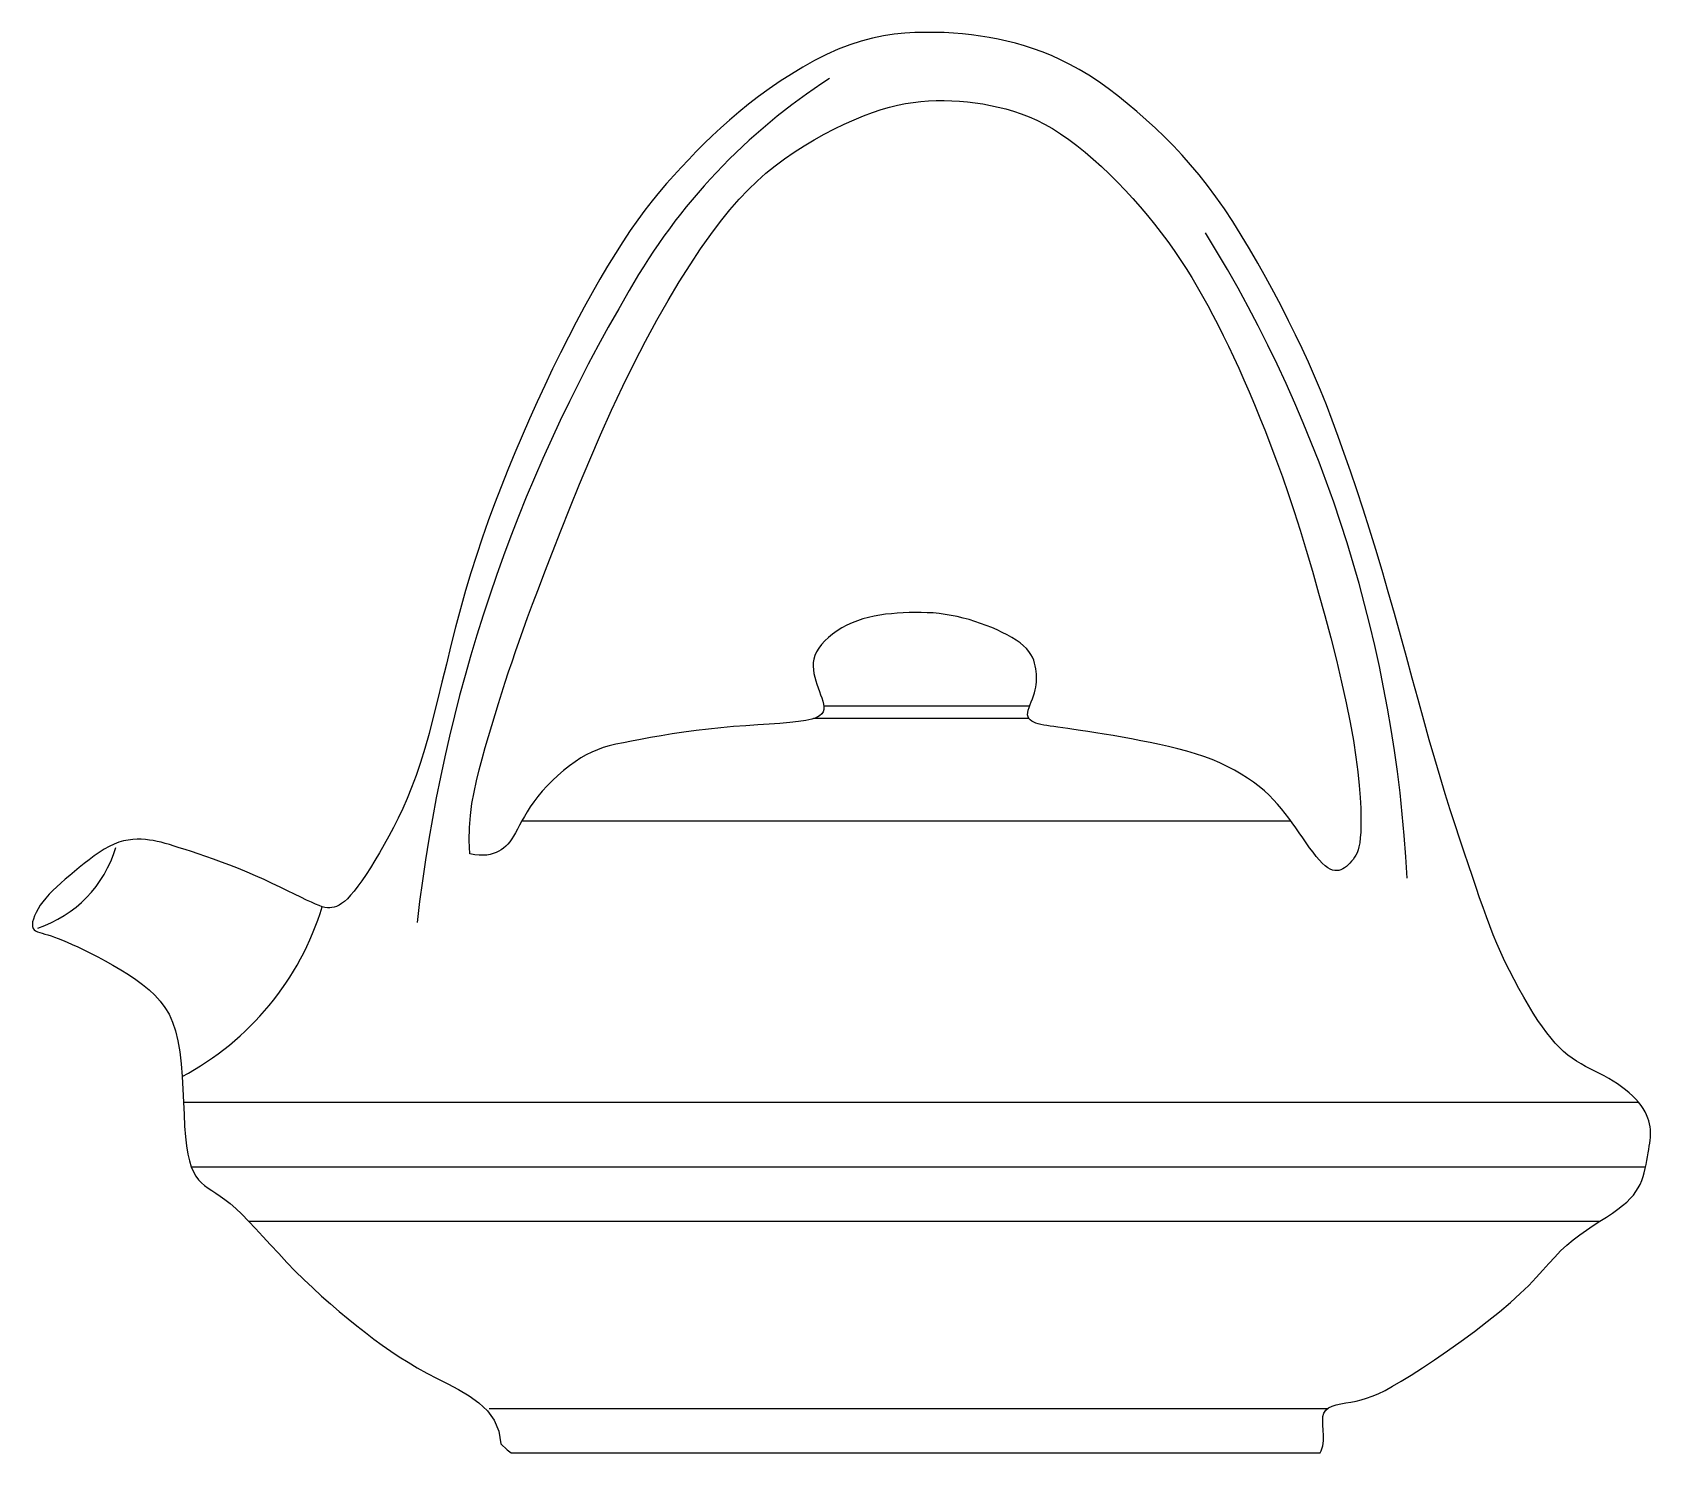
# Model space of a CAD drawing. Extents: x 153 to 357, y 656 to 835.
import ezdxf

# ---------------------------------------------------------------- set-up
doc = ezdxf.new("R2010")
doc.units = 0
doc.header["$LTSCALE"] = 10
doc.header["$MEASUREMENT"] = 0
for name, color, linetype in [('3', 3, 'CONTINUOUS'), ('4', 4, 'CONTINUOUS'), ('7', 7, 'CONTINUOUS')]:
    doc.layers.add(name, color=color, linetype=linetype)

msp = doc.modelspace()

# ---------------------------------------------------------------- linework, layer by layer
at = {"layer": '3'}
for p, q in [((214.44, 735.41), (311.42, 735.41)), ((179.97, 684.93), (350.43, 684.93))]:
    msp.add_line(p, q, dxfattribs=at)
msp.add_lwpolyline([(253.24, 829.06, 0.121812), (227.99, 802.32, 0.105806), (201.22, 722.6)], format="xyb", dxfattribs=at)
msp.add_arc((154.33, 719.22), 172, 2.984, 31.7056, dxfattribs=at)
at = {"layer": '4'}
for p, q in [((278.38, 749.88), (252.53, 749.88)), ((278.38, 748.32), (251.24, 748.32)), ((210.32, 661.28), (316.08, 661.28)), ((213.08, 655.71), (315.12, 655.71))]:
    msp.add_line(p, q, dxfattribs=at)
for points in [[(315.12, 655.71), (315.25, 655.93), (315.46, 656.56), (315.55, 657.22), (315.56, 657.88), (315.52, 658.54), (315.47, 659.16), (315.44, 659.75), (315.46, 660.27), (315.59, 660.71), (315.83, 661.07), (316.18, 661.35), (316.62, 661.57), (317.15, 661.73), (317.73, 661.87), (318.35, 661.98), (319, 662.1), (319.66, 662.22), (320.31, 662.37), (320.98, 662.57), (321.68, 662.82), (322.45, 663.15), (323.3, 663.56), (324.25, 664.08), (325.35, 664.72), (326.6, 665.49), (328.01, 666.4), (329.56, 667.44), (331.2, 668.57), (332.89, 669.76), (334.57, 671), (336.2, 672.24), (337.74, 673.47), (339.13, 674.66), (340.36, 675.77), (341.42, 676.82), (342.36, 677.8), (343.2, 678.72), (343.98, 679.58), (344.72, 680.39), (345.45, 681.16), (346.21, 681.88), (347.01, 682.55), (347.85, 683.2), (348.71, 683.8), (349.57, 684.38), (350.41, 684.92), (351.22, 685.44), (351.97, 685.94), (352.66, 686.42), (353.26, 686.88), (353.78, 687.33), (354.23, 687.78), (354.62, 688.21), (354.95, 688.66), (355.23, 689.1), (355.46, 689.56), (355.67, 690.04), (355.84, 690.53), (355.99, 691.03), (356.12, 691.55), (356.24, 692.06), (356.33, 692.56), (356.42, 693.05), (356.49, 693.53), (356.56, 693.97), (356.63, 694.39), (356.69, 694.77), (356.74, 695.14), (356.77, 695.48), (356.79, 695.82), (356.8, 696.16), (356.78, 696.49), (356.74, 696.83), (356.67, 697.19), (356.58, 697.56), (356.45, 697.93), (356.29, 698.32), (356.09, 698.71), (355.86, 699.11), (355.59, 699.51), (355.27, 699.91), (354.92, 700.31), (354.52, 700.71), (354.09, 701.11), (353.62, 701.5), (353.13, 701.87), (352.61, 702.24), (352.07, 702.59), (351.51, 702.92), (350.94, 703.23), (350.36, 703.53), (349.78, 703.83), (349.19, 704.12), (348.6, 704.43), (348.02, 704.75), (347.45, 705.09), (346.89, 705.46), (346.35, 705.87), (345.82, 706.32), (345.29, 706.82), (344.77, 707.37), (344.24, 707.99), (343.71, 708.67), (343.16, 709.42), (342.59, 710.25), (342, 711.17), (341.4, 712.15), (340.79, 713.19), (340.18, 714.28), (339.58, 715.39), (338.99, 716.53), (338.43, 717.67), (337.9, 718.81), (337.41, 719.93), (336.95, 721.04), (336.51, 722.16), (336.08, 723.31), (335.66, 724.49), (335.23, 725.72), (334.79, 727.02), (334.32, 728.4), (333.82, 729.88), (333.29, 731.45), (332.72, 733.12), (332.14, 734.91), (331.53, 736.81), (330.89, 738.82), (330.24, 740.96), (329.57, 743.23), (328.88, 745.63), (328.18, 748.13), (327.47, 750.73), (326.74, 753.4), (326, 756.11), (325.25, 758.85), (324.48, 761.59), (323.71, 764.32), (322.92, 767.01), (322.13, 769.65), (321.33, 772.23), (320.53, 774.75), (319.73, 777.19), (318.94, 779.54), (318.16, 781.78), (317.4, 783.92), (316.64, 785.95), (315.9, 787.88), (315.15, 789.73), (314.4, 791.52), (313.63, 793.27), (312.84, 795), (312.01, 796.74), (311.14, 798.5), (310.23, 800.3), (309.27, 802.12), (308.28, 803.95), (307.26, 805.77), (306.22, 807.57), (305.17, 809.32), (304.1, 811.01), (303.04, 812.61), (301.98, 814.13), (300.92, 815.55), (299.85, 816.9), (298.78, 818.18), (297.7, 819.4), (296.61, 820.57), (295.49, 821.7), (294.35, 822.79), (293.19, 823.87), (292.01, 824.91), (290.8, 825.92), (289.59, 826.89), (288.38, 827.8), (287.16, 828.67), (285.95, 829.47), (284.74, 830.2), (283.56, 830.85), (282.39, 831.44), (281.23, 831.96), (280.08, 832.42), (278.95, 832.83), (277.82, 833.19), (276.71, 833.51), (275.6, 833.78), (274.49, 834.03), (273.39, 834.24), (272.28, 834.42), (271.16, 834.57), (270.03, 834.69), (268.88, 834.78), (267.71, 834.85), (266.51, 834.88), (265.28, 834.89), (264.01, 834.86), (262.72, 834.78), (261.39, 834.64), (260.04, 834.44), (258.65, 834.16), (257.24, 833.79), (255.8, 833.32), (254.33, 832.75), (252.85, 832.08), (251.36, 831.33), (249.88, 830.51), (248.43, 829.63), (247, 828.71), (245.61, 827.76), (244.28, 826.78), (243.01, 825.81), (241.79, 824.82), (240.64, 823.83), (239.53, 822.84), (238.46, 821.85), (237.44, 820.85), (236.44, 819.86), (235.48, 818.86), (234.53, 817.86), (233.6, 816.85), (232.69, 815.82), (231.78, 814.75), (230.87, 813.63), (229.96, 812.46), (229.05, 811.22), (228.12, 809.9), (227.18, 808.48), (226.23, 806.98), (225.26, 805.4), (224.28, 803.74), (223.29, 802.01), (222.3, 800.21), (221.31, 798.34), (220.31, 796.42), (219.31, 794.44), (218.32, 792.42), (217.33, 790.35), (216.36, 788.26), (215.4, 786.14), (214.46, 784), (213.55, 781.85), (212.67, 779.7), (211.81, 777.56), (210.99, 775.41), (210.2, 773.26), (209.45, 771.09), (208.72, 768.91), (208.02, 766.7), (207.35, 764.46), (206.7, 762.18), (206.09, 759.86), (205.49, 757.53), (204.92, 755.2), (204.36, 752.9), (203.81, 750.66), (203.27, 748.5), (202.73, 746.45), (202.19, 744.54), (201.64, 742.77), (201.09, 741.14), (200.53, 739.64), (199.97, 738.25), (199.41, 736.96), (198.83, 735.74), (198.25, 734.59), (197.67, 733.49), (197.08, 732.42), (196.5, 731.4), (195.91, 730.42), (195.34, 729.5), (194.79, 728.64), (194.25, 727.86), (193.75, 727.16), (193.27, 726.55), (192.83, 726.03), (192.43, 725.6), (192.06, 725.26), (191.71, 724.99), (191.38, 724.78), (191.07, 724.63), (190.78, 724.53), (190.49, 724.47), (190.21, 724.44), (189.92, 724.45), (189.61, 724.5), (189.27, 724.59), (188.87, 724.72), (188.42, 724.9), (187.89, 725.14), (187.28, 725.43), (186.56, 725.77), (185.76, 726.16), (184.89, 726.59), (183.95, 727.05), (182.95, 727.53), (181.92, 728.01), (180.86, 728.49), (179.78, 728.95), (178.7, 729.4), (177.63, 729.82), (176.58, 730.21), (175.55, 730.58), (174.57, 730.93), (173.63, 731.25), (172.76, 731.54), (171.96, 731.8), (171.23, 732.03), (170.58, 732.24), (169.99, 732.42), (169.44, 732.58), (168.93, 732.71), (168.43, 732.83), (167.95, 732.92), (167.46, 733), (166.96, 733.05), (166.44, 733.09), (165.91, 733.1), (165.36, 733.07), (164.8, 733), (164.22, 732.88), (163.63, 732.71), (163.02, 732.48), (162.41, 732.18), (161.78, 731.83), (161.14, 731.43), (160.5, 730.99), (159.87, 730.51), (159.24, 730.03), (158.62, 729.53), (158.01, 729.02), (157.42, 728.53), (156.85, 728.04), (156.3, 727.56), (155.78, 727.09), (155.29, 726.62), (154.84, 726.15), (154.42, 725.68), (154.04, 725.22), (153.71, 724.76), (153.42, 724.3), (153.17, 723.85), (152.98, 723.43), (152.83, 723.03), (152.74, 722.67), (152.71, 722.34), (152.73, 722.07), (152.81, 721.85), (152.94, 721.67), (153.12, 721.53), (153.35, 721.41), (153.63, 721.32), (153.94, 721.23), (154.28, 721.13), (154.66, 721.03), (155.07, 720.9), (155.5, 720.75), (155.98, 720.57), (156.51, 720.36), (157.08, 720.12), (157.72, 719.83), (158.42, 719.51), (159.19, 719.13), (160.04, 718.71), (160.95, 718.25), (161.9, 717.74), (162.87, 717.2), (163.85, 716.63), (164.81, 716.03), (165.74, 715.4), (166.61, 714.77), (167.42, 714.11), (168.16, 713.43), (168.83, 712.69), (169.42, 711.89), (169.95, 711.01), (170.4, 710.02), (170.77, 708.91), (171.07, 707.66), (171.3, 706.27), (171.47, 704.75), (171.6, 703.17), (171.69, 701.55), (171.76, 699.94), (171.83, 698.38), (171.9, 696.91), (172, 695.57), (172.14, 694.4), (172.31, 693.38), (172.51, 692.51), (172.75, 691.76), (173.03, 691.13), (173.33, 690.59), (173.67, 690.14), (174.03, 689.74), (174.43, 689.4), (174.86, 689.09), (175.33, 688.78), (175.83, 688.45), (176.39, 688.08), (176.99, 687.65), (177.65, 687.14), (178.36, 686.52), (179.14, 685.78), (179.97, 684.93), (180.85, 684), (181.79, 682.99), (182.76, 681.93), (183.77, 680.83), (184.81, 679.72), (185.87, 678.62), (186.96, 677.54), (188.06, 676.49), (189.17, 675.47), (190.29, 674.47), (191.41, 673.52), (192.52, 672.59), (193.62, 671.7), (194.71, 670.86), (195.77, 670.05), (196.83, 669.28), (197.9, 668.53), (198.98, 667.82), (200.09, 667.12), (201.25, 666.43), (202.46, 665.75), (203.74, 665.07), (205.09, 664.39), (206.45, 663.67), (207.78, 662.88), (209.02, 661.99), (210.09, 660.98), (210.95, 659.8), (211.53, 658.43), (211.77, 656.84)], [(207.87, 731.25), (207.81, 732.95), (207.84, 734.56), (207.96, 736.11), (208.15, 737.6), (208.41, 739.04), (208.71, 740.46), (209.06, 741.86), (209.43, 743.25), (209.82, 744.65), (210.22, 746.05), (210.64, 747.45), (211.06, 748.84), (211.48, 750.22), (211.91, 751.58), (212.34, 752.91), (212.77, 754.22), (213.2, 755.49), (213.63, 756.77), (214.1, 758.09), (214.6, 759.51), (215.16, 761.05), (215.8, 762.76), (216.52, 764.68), (217.35, 766.85), (218.3, 769.3), (219.35, 771.99), (220.49, 774.87), (221.72, 777.88), (223.01, 780.98), (224.35, 784.11), (225.74, 787.21), (227.16, 790.25), (228.59, 793.16), (230.03, 795.94), (231.46, 798.58), (232.88, 801.07), (234.28, 803.4), (235.65, 805.57), (236.99, 807.57), (238.27, 809.4), (239.5, 811.04), (240.69, 812.51), (241.84, 813.84), (242.97, 815.04), (244.1, 816.13), (245.23, 817.13), (246.38, 818.06), (247.56, 818.93), (248.78, 819.77), (250.03, 820.57), (251.3, 821.33), (252.58, 822.05), (253.85, 822.71), (255.1, 823.32), (256.33, 823.87), (257.51, 824.36), (258.65, 824.79), (259.74, 825.15), (260.79, 825.45), (261.82, 825.7), (262.81, 825.9), (263.8, 826.05), (264.77, 826.16), (265.74, 826.24), (266.71, 826.28), (267.69, 826.29), (268.67, 826.26), (269.65, 826.21), (270.63, 826.12), (271.61, 826), (272.58, 825.86), (273.56, 825.68), (274.53, 825.47), (275.49, 825.23), (276.46, 824.95), (277.43, 824.63), (278.4, 824.25), (279.38, 823.81), (280.37, 823.31), (281.38, 822.74), (282.39, 822.09), (283.42, 821.38), (284.45, 820.6), (285.48, 819.76), (286.51, 818.88), (287.54, 817.95), (288.55, 816.99), (289.55, 815.99), (290.53, 814.97), (291.49, 813.93), (292.43, 812.87), (293.34, 811.79), (294.23, 810.7), (295.08, 809.6), (295.91, 808.49), (296.71, 807.37), (297.47, 806.24), (298.21, 805.11), (298.92, 803.96), (299.61, 802.8), (300.28, 801.62), (300.94, 800.42), (301.6, 799.19), (302.24, 797.93), (302.89, 796.64), (303.54, 795.31), (304.19, 793.94), (304.85, 792.52), (305.51, 791.05), (306.17, 789.52), (306.84, 787.92), (307.52, 786.27), (308.21, 784.54), (308.91, 782.72), (309.63, 780.82), (310.35, 778.82), (311.08, 776.7), (311.83, 774.46), (312.59, 772.09), (313.36, 769.58), (314.15, 766.92), (314.93, 764.16), (315.71, 761.33), (316.45, 758.49), (317.16, 755.67), (317.81, 752.92), (318.39, 750.29), (318.9, 747.82), (319.31, 745.54), (319.63, 743.46), (319.88, 741.58), (320.06, 739.88), (320.18, 738.36), (320.25, 737.02), (320.27, 735.84), (320.27, 734.83), (320.24, 733.98), (320.18, 733.26), (320.11, 732.66), (320.01, 732.16), (319.9, 731.75), (319.77, 731.4), (319.62, 731.1), (319.46, 730.82), (319.28, 730.56), (319.09, 730.32), (318.88, 730.08), (318.67, 729.87), (318.44, 729.67), (318.21, 729.5), (317.97, 729.36), (317.73, 729.25), (317.48, 729.17), (317.22, 729.14), (316.95, 729.14), (316.68, 729.2), (316.38, 729.32), (316.07, 729.49), (315.74, 729.74), (315.39, 730.06), (315.02, 730.46), (314.63, 730.93), (314.22, 731.46), (313.79, 732.03), (313.36, 732.63), (312.92, 733.26), (312.48, 733.89), (312.04, 734.53), (311.61, 735.15), (311.17, 735.76), (310.72, 736.35), (310.25, 736.94), (309.76, 737.51), (309.24, 738.08), (308.69, 738.64), (308.08, 739.19), (307.43, 739.74), (306.72, 740.28), (305.97, 740.81), (305.16, 741.32), (304.31, 741.82), (303.41, 742.29), (302.47, 742.74), (301.48, 743.15), (300.45, 743.53), (299.39, 743.89), (298.29, 744.21), (297.16, 744.51), (296.01, 744.79), (294.85, 745.06), (293.67, 745.3), (292.5, 745.53), (291.32, 745.76), (290.15, 745.97), (289.01, 746.17), (287.9, 746.36), (286.84, 746.53), (285.84, 746.69), (284.91, 746.83), (284.07, 746.96), (283.31, 747.06), (282.65, 747.15), (282.05, 747.23), (281.53, 747.3), (281.06, 747.36), (280.64, 747.43), (280.26, 747.49), (279.9, 747.56), (279.57, 747.65), (279.26, 747.74), (278.99, 747.85), (278.74, 747.98), (278.54, 748.14), (278.38, 748.32), (278.28, 748.53), (278.23, 748.78), (278.24, 749.07), (278.3, 749.38), (278.4, 749.72), (278.53, 750.08), (278.67, 750.45), (278.82, 750.83), (278.96, 751.2), (279.09, 751.57), (279.19, 751.93), (279.27, 752.27), (279.32, 752.6), (279.35, 752.93), (279.36, 753.26), (279.35, 753.59), (279.33, 753.92), (279.29, 754.26), (279.25, 754.61), (279.19, 754.96), (279.11, 755.32), (278.99, 755.69), (278.84, 756.05), (278.64, 756.42), (278.39, 756.79), (278.08, 757.15), (277.7, 757.51), (277.27, 757.86), (276.77, 758.21), (276.24, 758.55), (275.65, 758.87), (275.03, 759.19), (274.38, 759.5), (273.71, 759.79), (273.01, 760.07), (272.3, 760.33), (271.58, 760.57), (270.84, 760.8), (270.09, 761), (269.34, 761.18), (268.58, 761.33), (267.82, 761.46), (267.06, 761.56), (266.3, 761.64), (265.54, 761.68), (264.78, 761.71), (264.02, 761.71), (263.27, 761.7), (262.52, 761.66), (261.78, 761.61), (261.04, 761.55), (260.3, 761.47), (259.58, 761.36), (258.86, 761.23), (258.15, 761.08), (257.45, 760.89), (256.76, 760.66), (256.09, 760.4), (255.43, 760.09), (254.8, 759.75), (254.19, 759.37), (253.62, 758.97), (253.1, 758.55), (252.63, 758.11), (252.22, 757.66), (251.88, 757.2), (251.61, 756.75), (251.41, 756.29), (251.28, 755.83), (251.2, 755.38), (251.18, 754.92), (251.21, 754.46), (251.27, 754.01), (251.37, 753.55), (251.5, 753.09), (251.64, 752.64), (251.8, 752.19), (251.97, 751.75), (252.12, 751.33), (252.27, 750.92), (252.39, 750.52), (252.49, 750.15), (252.54, 749.8), (252.54, 749.48), (252.46, 749.18), (252.28, 748.9), (251.99, 748.65), (251.57, 748.43), (251, 748.24), (250.25, 748.07), (249.32, 747.93), (248.23, 747.81), (246.99, 747.71), (245.64, 747.61), (244.19, 747.52), (242.68, 747.41), (241.12, 747.3), (239.54, 747.16), (237.96, 746.99), (236.41, 746.8), (234.88, 746.6), (233.41, 746.38), (232, 746.15), (230.66, 745.92), (229.41, 745.7), (228.27, 745.48), (227.24, 745.28), (226.31, 745.08), (225.47, 744.87), (224.69, 744.65), (223.96, 744.39), (223.26, 744.1), (222.57, 743.76), (221.87, 743.35), (221.16, 742.88), (220.43, 742.35), (219.7, 741.77), (218.98, 741.15), (218.29, 740.5), (217.62, 739.83), (217, 739.16), (216.44, 738.48), (215.94, 737.83), (215.49, 737.19), (215.1, 736.57), (214.76, 735.97), (214.44, 735.41), (214.16, 734.87), (213.9, 734.38), (213.65, 733.92), (213.4, 733.5), (213.16, 733.13), (212.91, 732.79), (212.66, 732.48), (212.4, 732.21), (212.12, 731.97), (211.84, 731.76), (211.53, 731.58), (211.2, 731.41), (210.84, 731.28), (210.45, 731.17), (210.03, 731.1), (209.56, 731.07), (209.05, 731.08), (208.49, 731.14), (207.87, 731.25)], [(211.77, 656.84), (212.58, 656.08), (213.08, 655.71)]]:
    msp.add_lwpolyline(points, dxfattribs=at)
for centre, radius, start, end in [((148.58, 736.37), 15.26, 288.3617, 343.5748), ((154.65, 735.15), 36.19, 297.9221, 343.0359)]:
    msp.add_arc(centre, radius, start, end, dxfattribs=at)
at = {"layer": '7'}
for p, q in [((171.76, 699.94), (355.25, 699.94)), ((172.75, 691.76), (356.17, 691.76))]:
    msp.add_line(p, q, dxfattribs=at)

doc.saveas('drawing.dxf')
